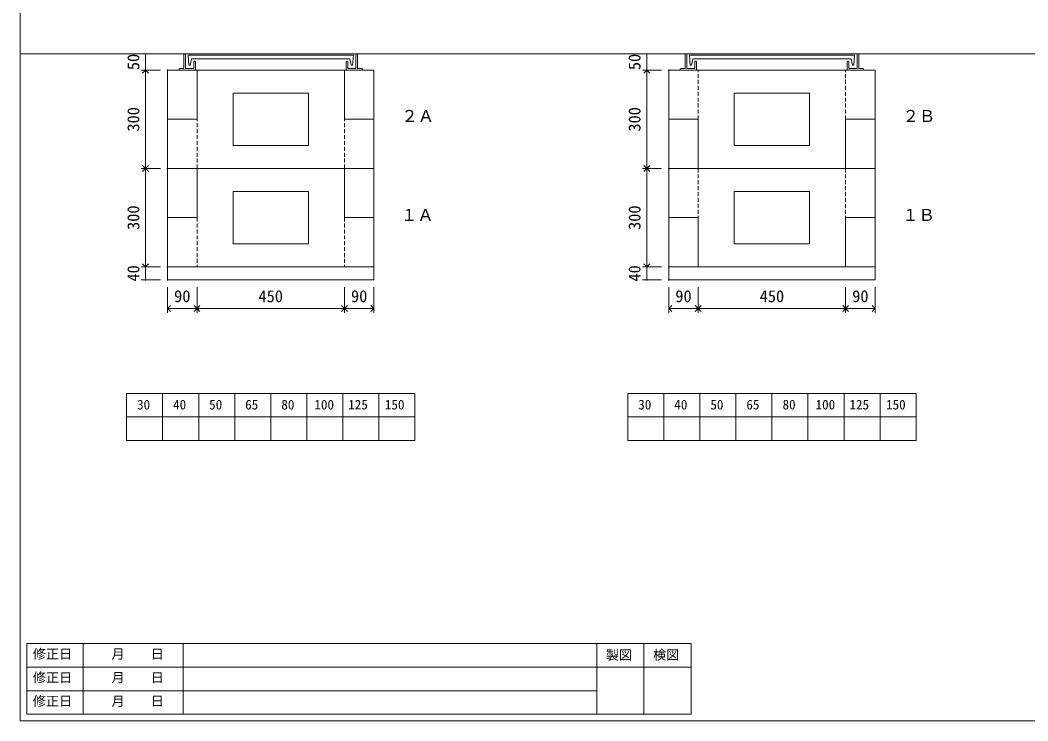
# Model space of a CAD drawing. Units: millimetres, scale not verified. Extents: x -4890 to 18490, y -2275 to 2275.
# Drawn here: x -1230 to 1846, y -2000 to 137 of the extents above; entities that cross this region are included whole.
import ezdxf
from ezdxf.enums import TextEntityAlignment as Align

# ---------------------------------------------------------------- set-up
doc = ezdxf.new("R2010")
doc.units = ezdxf.units.MM
doc.header["$LTSCALE"] = 10
doc.header["$PDMODE"] = 32
doc.header["$PDSIZE"] = 2
for name, pattern in [('DASHED1', [1.8, 1.2, -0.6]), ('USER2', [50.8, 31.75, -6.35, 6.35, -6.35]), ('USER5', [3.185, 0.01, -3.175])]:
    doc.linetypes.add(name, pattern=pattern)
for name, color, linetype, lineweight in [('0-1_Defpoints', 7, 'USER2', 5), ('0-2_waku', 7, 'Continuous', 18), ('0-3_gaikei', 7, 'Continuous', 18), ('0-4_kakure', 7, 'USER5', 18), ('0-5_sunpou', 7, 'Continuous', 5), ('0-8_uchigawa', 6, 'Continuous', 18), ('0-A_futa', 3, 'Continuous', 18), ('0-B_GL', 4, 'Continuous', 18), ('0-D_文字１', 7, 'Continuous', 18)]:
    doc.layers.add(name, color=color, linetype=linetype, lineweight=lineweight)
doc.styles.add('ＭＳ ゴシック', font='')
doc.styles.get('ＭＳ ゴシック').set_extended_font_data('MS Gothic')

# ---------------------------------------------------------------- blocks, each defined once
blk = doc.blocks.new('_Open90')
at = {"layer": '0-5_sunpou'}
blk.add_line((0, 0), (-1, 0), dxfattribs=at)
blk.add_lwpolyline([(-0.5, 0.5), (0, 0), (-0.5, -0.5)], dxfattribs=at)
blk = doc.blocks.new('D80')
at = {"layer": '0-1_Defpoints'}
for p in [(667.32, 2214.36), (600.08, 1914.36), (667.32, 1914.36)]:
    blk.add_point(p, dxfattribs=at)
at = {"layer": '0-5_sunpou'}
for p, q in [((645.32, 2214.36), (587.08, 2214.36)), ((600.08, 2196.36), (600.08, 1932.36)), ((645.32, 1914.36), (587.08, 1914.36))]:
    blk.add_line(p, q, dxfattribs=at)
at = {"layer": '0-5_sunpou', "xscale": 18, "yscale": 18}
for p, rotation in [((600.08, 2214.36), 90), ((600.08, 1914.36), 270)]:
    blk.add_blockref('_Open90', p, dxfattribs=dict(at, rotation=rotation))
at = {"layer": '0-5_sunpou', "style": 'ＭＳ ゴシック'}
blk.add_text('300', height=36.66, rotation=90, dxfattribs=at).set_placement((592.08, 2026.86), align=Align.BOTTOM_LEFT)
blk = doc.blocks.new('D81')
at = {"layer": '0-1_Defpoints'}
for p in [(667.32, 1914.36), (600.08, 1614.36), (667.32, 1614.36)]:
    blk.add_point(p, dxfattribs=at)
at = {"layer": '0-5_sunpou'}
for p, q in [((645.32, 1914.36), (587.08, 1914.36)), ((600.08, 1896.36), (600.08, 1632.36)), ((645.32, 1614.36), (587.08, 1614.36))]:
    blk.add_line(p, q, dxfattribs=at)
at = {"layer": '0-5_sunpou', "xscale": 18, "yscale": 18}
for p, rotation in [((600.08, 1914.36), 90), ((600.08, 1614.36), 270)]:
    blk.add_blockref('_Open90', p, dxfattribs=dict(at, rotation=rotation))
at = {"layer": '0-5_sunpou', "style": 'ＭＳ ゴシック'}
blk.add_text('300', height=36.66, rotation=90, dxfattribs=at).set_placement((592.08, 1726.86), align=Align.BOTTOM_LEFT)
blk = doc.blocks.new('D82')
at = {"layer": '0-1_Defpoints'}
for p in [(2197.32, 1914.36), (2130.08, 1614.36), (2197.32, 1614.36)]:
    blk.add_point(p, dxfattribs=at)
at = {"layer": '0-5_sunpou'}
for p, q in [((2175.32, 1914.36), (2117.08, 1914.36)), ((2130.08, 1896.36), (2130.08, 1632.36)), ((2175.32, 1614.36), (2117.08, 1614.36))]:
    blk.add_line(p, q, dxfattribs=at)
at = {"layer": '0-5_sunpou', "xscale": 18, "yscale": 18}
for p, rotation in [((2130.08, 1914.36), 90), ((2130.08, 1614.36), 270)]:
    blk.add_blockref('_Open90', p, dxfattribs=dict(at, rotation=rotation))
at = {"layer": '0-5_sunpou', "style": 'ＭＳ ゴシック'}
blk.add_text('300', height=36.66, rotation=90, dxfattribs=at).set_placement((2122.08, 1726.86), align=Align.BOTTOM_LEFT)
blk = doc.blocks.new('D83')
at = {"layer": '0-1_Defpoints'}
for p in [(2197.32, 2214.36), (2130.08, 1914.36), (2197.32, 1914.36)]:
    blk.add_point(p, dxfattribs=at)
at = {"layer": '0-5_sunpou'}
for p, q in [((2175.32, 2214.36), (2117.08, 2214.36)), ((2130.08, 2196.36), (2130.08, 1932.36)), ((2175.32, 1914.36), (2117.08, 1914.36))]:
    blk.add_line(p, q, dxfattribs=at)
at = {"layer": '0-5_sunpou', "xscale": 18, "yscale": 18}
for p, rotation in [((2130.08, 2214.36), 90), ((2130.08, 1914.36), 270)]:
    blk.add_blockref('_Open90', p, dxfattribs=dict(at, rotation=rotation))
at = {"layer": '0-5_sunpou', "style": 'ＭＳ ゴシック'}
blk.add_text('300', height=36.66, rotation=90, dxfattribs=at).set_placement((2122.08, 2026.86), align=Align.BOTTOM_LEFT)
blk = doc.blocks.new('D76')
at = {"layer": '0-1_Defpoints'}
for p in [(667.32, 1614.36), (600.08, 1574.36), (667.32, 1574.36)]:
    blk.add_point(p, dxfattribs=at)
at = {"layer": '0-5_sunpou'}
for p, q in [((645.32, 1614.36), (587.08, 1614.36)), ((600.08, 1614.36), (600.08, 1574.36)), ((645.32, 1574.36), (587.08, 1574.36))]:
    blk.add_line(p, q, dxfattribs=at)
at = {"layer": '0-5_sunpou', "style": 'ＭＳ ゴシック'}
blk.add_text('40', height=36.66, rotation=90, dxfattribs=at).set_placement((592.08, 1569.36), align=Align.BOTTOM_LEFT)
blk = doc.blocks.new('D77')
at = {"layer": '0-1_Defpoints'}
for p in [(2197.32, 1614.36), (2130.08, 1574.36), (2197.32, 1574.36)]:
    blk.add_point(p, dxfattribs=at)
at = {"layer": '0-5_sunpou'}
for p, q in [((2175.32, 1614.36), (2117.08, 1614.36)), ((2130.08, 1614.36), (2130.08, 1574.36)), ((2175.32, 1574.36), (2117.08, 1574.36))]:
    blk.add_line(p, q, dxfattribs=at)
at = {"layer": '0-5_sunpou', "style": 'ＭＳ ゴシック'}
blk.add_text('40', height=36.66, rotation=90, dxfattribs=at).set_placement((2122.08, 1569.36), align=Align.BOTTOM_LEFT)

msp = doc.modelspace()

# ---------------------------------------------------------------- linework, layer by layer
at = {"layer": '0-2_waku'}
for p, q in [((-1230.32, 2274.52), (-1230.32, -2000.48)), ((-1230.32, 2274.52), (-1230.32, -2000.48)), ((-1230.32, 2274.52), (-1230.32, -2000.48)), ((-1230.32, 2274.52), (-1230.32, -2000.48)), ((-1230.32, 2274.52), (-1230.32, -2000.48)), ((-905.32, -1001.48), (-905.32, -1145.48)), ((-905.32, -1001.48), (-905.32, -1145.48)), ((-905.32, -1001.48), (-905.32, -1145.48)), ((-905.32, -1001.48), (-905.32, -1145.48)), ((-905.32, -1001.48), (-25.32, -1001.48)), ((-795.32, -1001.48), (-795.32, -1145.48)), ((-685.32, -1001.48), (-685.32, -1145.48)), ((-685.32, -1001.48), (-685.32, -1145.48)), ((-575.32, -1001.48), (-575.32, -1145.48)), ((-465.32, -1001.48), (-465.32, -1145.48)), ((-355.32, -1001.48), (-355.32, -1145.48)), ((-245.32, -1001.48), (-245.32, -1145.48)), ((-135.32, -1001.48), (-135.32, -1145.48)), ((-25.32, -1001.48), (-25.32, -1145.48)), ((624.68, -1001.48), (624.68, -1145.48)), ((624.68, -1001.48), (624.68, -1145.48)), ((624.68, -1001.48), (624.68, -1145.48)), ((624.68, -1001.48), (624.68, -1145.48)), ((624.68, -1001.48), (1504.68, -1001.48)), ((734.68, -1001.48), (734.68, -1145.48)), ((844.68, -1001.48), (844.68, -1145.48)), ((844.68, -1001.48), (844.68, -1145.48)), ((954.68, -1001.48), (954.68, -1145.48)), ((1064.68, -1001.48), (1064.68, -1145.48)), ((1174.68, -1001.48), (1174.68, -1145.48)), ((1284.68, -1001.48), (1284.68, -1145.48)), ((1394.68, -1001.48), (1394.68, -1145.48)), ((1504.68, -1001.48), (1504.68, -1145.48)), ((-905.32, -1073.48), (-25.32, -1073.48)), ((624.68, -1073.48), (1504.68, -1073.48)), ((-905.32, -1145.48), (-25.32, -1145.48)), ((624.68, -1145.48), (1504.68, -1145.48)), ((-1210.32, -1764.48), (-1210.32, -1980.48)), ((-1210.32, -1764.48), (-1210.32, -1980.48)), ((-1210.32, -1764.48), (817.68, -1764.48)), ((-1037.82, -1764.48), (-1037.82, -1980.48)), ((-732.82, -1764.48), (-732.82, -1980.48)), ((-732.82, -1764.48), (-732.82, -1980.48)), ((529.68, -1764.48), (529.68, -1980.48)), ((529.68, -1764.48), (529.68, -1980.48)), ((673.68, -1764.48), (673.68, -1980.48)), ((817.68, -1764.48), (817.68, -1980.48)), ((-1210.32, -1836.48), (817.68, -1836.48)), ((-1210.32, -1908.48), (529.68, -1908.48)), ((-1210.32, -1980.48), (817.68, -1980.48)), ((-1230.32, -2000.48), (4889.68, -2000.48)), ((-1230.32, -2000.48), (4889.68, -2000.48)), ((-1230.32, -2000.48), (4889.68, -2000.48))]:
    msp.add_line(p, q, dxfattribs=at)
at = {"layer": '0-3_gaikei'}
for p, q in [((-780.32, -15.48), (-150.32, -15.48)), ((-780.32, -655.48), (-780.32, -15.48)), ((-780.32, -15.48), (-150.32, -15.48)), ((-780.32, -15.48), (-150.32, -15.48)), ((-780.32, -15.48), (-690.32, -15.48)), ((-780.32, -15.48), (-150.32, -15.48)), ((-780.32, -15.48), (-150.32, -15.48)), ((-780.32, -15.48), (-150.32, -15.48)), ((-700.32, -15.48), (-230.32, -15.48)), ((-700.32, -15.48), (-230.32, -15.48)), ((-690.32, -15.48), (-690.32, -165.48)), ((-240.32, -15.48), (-150.32, -15.48)), ((-240.32, -15.48), (-240.32, -165.48)), ((-150.32, -655.48), (-150.32, -15.48)), ((749.68, -15.48), (1379.68, -15.48)), ((749.68, -15.48), (1379.68, -15.48)), ((749.68, -15.48), (1379.68, -15.48)), ((749.68, -15.48), (1379.68, -15.48)), ((749.68, -15.48), (1379.68, -15.48)), ((749.68, -15.48), (1379.68, -15.48)), ((749.68, -15.48), (1379.68, -15.48)), ((749.68, -15.48), (1379.68, -15.48)), ((749.68, -15.48), (1379.68, -15.48)), ((749.68, -15.48), (1379.68, -15.48)), ((749.68, -655.48), (749.68, -15.48)), ((749.68, -15.48), (839.68, -15.48)), ((829.68, -15.48), (1299.68, -15.48)), ((829.68, -15.48), (1299.68, -15.48)), ((1289.68, -15.48), (1379.68, -15.48)), ((1379.68, -655.48), (1379.68, -15.48)), ((-780.32, -165.48), (-690.32, -165.48)), ((-240.32, -165.48), (-150.32, -165.48)), ((-150.32, -315.48), (-150.32, -155.48)), ((749.68, -165.48), (839.68, -165.48)), ((839.68, -165.48), (839.68, -315.48)), ((1289.68, -165.48), (1289.68, -315.48)), ((1289.68, -165.48), (1379.68, -165.48)), ((1379.68, -315.48), (1379.68, -155.48)), ((-780.32, -315.48), (-150.32, -315.48)), ((-780.32, -315.48), (-150.32, -315.48)), ((-780.32, -315.48), (-150.32, -315.48)), ((-700.32, -315.48), (-230.32, -315.48)), ((-700.32, -315.48), (-230.32, -315.48)), ((-690.32, -315.48), (-690.32, -465.48)), ((-240.32, -315.48), (-240.32, -465.48)), ((749.68, -315.48), (1379.68, -315.48)), ((749.68, -315.48), (1379.68, -315.48)), ((749.68, -315.48), (1379.68, -315.48)), ((829.68, -315.48), (1299.68, -315.48)), ((829.68, -315.48), (1299.68, -315.48)), ((-780.32, -375.48), (-780.32, -655.48)), ((-150.32, -375.48), (-150.32, -655.48)), ((-780.32, -465.48), (-690.32, -465.48)), ((-240.32, -465.48), (-150.32, -465.48)), ((749.68, -465.48), (839.68, -465.48)), ((839.68, -465.48), (839.68, -615.48)), ((1289.68, -465.48), (1289.68, -615.48)), ((1289.68, -465.48), (1379.68, -465.48)), ((-780.32, -615.48), (-150.32, -615.48)), ((-780.32, -615.48), (-150.32, -615.48)), ((749.68, -615.48), (1379.68, -615.48)), ((749.68, -615.48), (1379.68, -615.48)), ((749.68, -615.48), (1379.68, -615.48)), ((749.68, -615.48), (1379.68, -615.48)), ((-780.32, -655.48), (-150.32, -655.48)), ((-780.32, -655.48), (-150.32, -655.48)), ((-780.32, -655.48), (-150.32, -655.48)), ((-780.32, -655.48), (-150.32, -655.48)), ((749.68, -655.48), (1379.68, -655.48)), ((749.68, -655.48), (1379.68, -655.48)), ((749.68, -655.48), (1379.68, -655.48)), ((749.68, -655.48), (1379.68, -655.48))]:
    msp.add_line(p, q, dxfattribs=at)
at = {"layer": '0-4_kakure', "linetype": 'DASHED1', "lineweight": 5}
for p, q in [((839.68, -165.48), (839.68, -15.48)), ((1289.68, -165.48), (1289.68, -15.48)), ((-690.32, -315.48), (-690.32, -165.48)), ((-240.32, -315.48), (-240.32, -165.48)), ((839.68, -315.48), (839.68, -465.48)), ((1289.68, -315.48), (1289.68, -465.48)), ((-690.32, -465.48), (-690.32, -615.48)), ((-240.32, -465.48), (-240.32, -615.48))]:
    msp.add_line(p, q, dxfattribs=at)
at = {"layer": '0-5_sunpou'}
for p, q in [((-802.32, 34.52), (-860.55, 34.52)), ((-847.55, 34.52), (-847.55, -15.48)), ((727.68, 34.52), (669.45, 34.52)), ((682.45, 34.52), (682.45, -15.48)), ((-802.32, -15.48), (-860.55, -15.48)), ((-802.32, -15.48), (-860.55, -15.48)), ((727.68, -15.48), (669.45, -15.48)), ((727.68, -15.48), (669.45, -15.48)), ((-780.32, -677.48), (-780.32, -755.41)), ((-690.32, -677.48), (-690.32, -755.41)), ((-690.32, -677.48), (-690.32, -755.41)), ((-240.32, -677.48), (-240.32, -755.41)), ((-240.32, -677.48), (-240.32, -755.41)), ((-150.32, -677.48), (-150.32, -755.41)), ((749.68, -677.48), (749.68, -755.41)), ((839.68, -677.48), (839.68, -755.41)), ((839.68, -677.48), (839.68, -755.41)), ((1289.68, -677.48), (1289.68, -755.41)), ((1289.68, -677.48), (1289.68, -755.41)), ((1379.68, -677.48), (1379.68, -755.41)), ((-762.32, -742.41), (-708.32, -742.41)), ((-672.32, -742.41), (-258.32, -742.41)), ((-222.32, -742.41), (-168.32, -742.41)), ((767.68, -742.41), (821.68, -742.41)), ((857.68, -742.41), (1271.68, -742.41)), ((1307.68, -742.41), (1361.68, -742.41))]:
    msp.add_line(p, q, dxfattribs=at)
at = {"layer": '0-8_uchigawa'}
for p, q in [((-580.32, -85.48), (-350.32, -85.48)), ((-580.32, -245.48), (-580.32, -85.48)), ((-350.32, -245.48), (-350.32, -85.48)), ((949.68, -85.48), (1179.68, -85.48)), ((949.68, -245.48), (949.68, -85.48)), ((1179.68, -245.48), (1179.68, -85.48)), ((-580.32, -245.48), (-350.32, -245.48)), ((949.68, -245.48), (1179.68, -245.48)), ((-580.32, -545.48), (-580.32, -385.48)), ((-580.32, -385.48), (-350.32, -385.48)), ((-350.32, -545.48), (-350.32, -385.48)), ((949.68, -385.48), (1179.68, -385.48)), ((949.68, -545.48), (949.68, -385.48)), ((1179.68, -545.48), (1179.68, -385.48)), ((-580.32, -545.48), (-350.32, -545.48)), ((949.68, -545.48), (1179.68, -545.48))]:
    msp.add_line(p, q, dxfattribs=at)
at = {"layer": '0-A_futa'}
for p, q in [((-730.32, 32.52), (-730.32, -10.48)), ((-728.32, 34.52), (-725.32, 34.52)), ((-725.32, 34.52), (-725.32, -10.48)), ((-205.32, 34.52), (-205.32, -10.48)), ((-205.32, 34.52), (-202.32, 34.52)), ((-200.32, 32.52), (-200.32, -10.48)), ((799.68, 32.52), (799.68, -10.48)), ((801.68, 34.52), (804.68, 34.52)), ((804.68, 34.52), (804.68, -10.48)), ((1324.68, 34.52), (1324.68, -10.48)), ((1324.68, 34.52), (1327.68, 34.52)), ((1329.68, 32.52), (1329.68, -10.48)), ((-717.5, 30.02), (-213.17, 30.02)), ((-717.5, 30.02), (-715.01, 0.02)), ((-715.01, 0.02), (-711.3, 0.02)), ((-706.98, 19.02), (-711.3, 0.02)), ((-706.98, 19.02), (-223.65, 19.02)), ((-700.32, 9.52), (-700.32, -10.48)), ((-698.32, 11.52), (-697.32, 11.52)), ((-695.32, 9.52), (-695.32, -15.48)), ((-235.32, 9.52), (-235.32, -15.48)), ((-232.32, 11.52), (-233.32, 11.52)), ((-230.32, 9.52), (-230.32, -10.48)), ((-223.65, 19.02), (-219.33, 0.02)), ((-215.42, 0.02), (-219.33, 0.02)), ((-213.17, 30.02), (-215.42, 0.02)), ((812.5, 30.02), (1316.83, 30.02)), ((812.5, 30.02), (814.99, 0.02)), ((814.99, 0.02), (818.7, 0.02)), ((823.02, 19.02), (818.7, 0.02)), ((823.02, 19.02), (1306.35, 19.02)), ((829.68, 9.52), (829.68, -10.48)), ((831.68, 11.52), (832.68, 11.52)), ((834.68, 9.52), (834.68, -15.48)), ((1294.68, 9.52), (1294.68, -15.48)), ((1297.68, 11.52), (1296.68, 11.52)), ((1299.68, 9.52), (1299.68, -10.48)), ((1306.35, 19.02), (1310.67, 0.02)), ((1314.58, 0.02), (1310.67, 0.02)), ((1316.83, 30.02), (1314.58, 0.02)), ((-745.32, -12.48), (-745.32, -13.48)), ((-743.32, -10.48), (-730.32, -10.48)), ((-695.32, -15.48), (-743.32, -15.48)), ((-725.32, -10.48), (-700.32, -10.48)), ((-235.32, -15.48), (-187.32, -15.48)), ((-205.32, -10.48), (-230.32, -10.48)), ((-187.32, -10.48), (-200.32, -10.48)), ((-185.32, -12.48), (-185.32, -13.48)), ((784.68, -12.48), (784.68, -13.48)), ((786.68, -10.48), (799.68, -10.48)), ((834.68, -15.48), (786.68, -15.48)), ((804.68, -10.48), (829.68, -10.48)), ((1294.68, -15.48), (1342.68, -15.48)), ((1324.68, -10.48), (1299.68, -10.48)), ((1342.68, -10.48), (1329.68, -10.48)), ((1344.68, -12.48), (1344.68, -13.48))]:
    msp.add_line(p, q, dxfattribs=at)
for centre, start, end in [((-728.32, 32.52), 90, 180), ((-202.32, 32.52), 0, 90), ((801.68, 32.52), 90, 180), ((1327.68, 32.52), 0, 90), ((-698.32, 9.52), 90, 180), ((-697.32, 9.52), 0, 90), ((-233.32, 9.52), 90, 180), ((-232.32, 9.52), 0, 90), ((831.68, 9.52), 90, 180), ((832.68, 9.52), 0, 90), ((1296.68, 9.52), 90, 180), ((1297.68, 9.52), 0, 90), ((-743.32, -12.48), 90, 180), ((-743.32, -13.48), 180, 270), ((-187.32, -12.48), 0, 90), ((-187.32, -13.48), 270, 0), ((786.68, -12.48), 90, 180), ((786.68, -13.48), 180, 270), ((1342.68, -12.48), 0, 90), ((1342.68, -13.48), 270, 0)]:
    msp.add_arc(centre, 2, start, end, dxfattribs=at)
at = {"layer": '0-B_GL'}
msp.add_line((-1230.32, 34.52), (4889.68, 34.52), dxfattribs=at)
msp.add_line((-1230.32, 34.52), (4889.68, 34.52), dxfattribs=at)

# ---------------------------------------------------------------- block references
at = {"layer": '0-5_sunpou'}
for name in ['D80', 'D83', 'D81', 'D82', 'D76', 'D77']:
    msp.add_blockref(name, (-1447.63, -2229.84), dxfattribs=at)
at = {"layer": '0-5_sunpou', "xscale": 18, "yscale": 18, "rotation": 180}
for p in [(-780.32, -742.41), (-690.32, -742.41), (-240.32, -742.41), (749.68, -742.41), (839.68, -742.41), (1289.68, -742.41)]:
    msp.add_blockref('_Open90', p, dxfattribs=at)
at = {"layer": '0-5_sunpou', "xscale": 18, "yscale": 18}
for p in [(-690.32, -742.41), (-240.32, -742.41), (-150.32, -742.41), (839.68, -742.41), (1289.68, -742.41), (1379.68, -742.41)]:
    msp.add_blockref('_Open90', p, dxfattribs=at)

# ---------------------------------------------------------------- texts
at = {"layer": '0-5_sunpou', "style": 'ＭＳ ゴシック'}
for p in [(-855.55, -15.48), (674.45, -15.48)]:
    msp.add_text('50', height=36.66, rotation=90, dxfattribs=at).set_placement(p, align=Align.BOTTOM_LEFT)
for s, p in [('90', (-760.32, -734.41)), ('450', (-502.82, -734.41)), ('90', (-220.32, -734.41)), ('90', (769.68, -734.41)), ('450', (1027.18, -734.41)), ('90', (1309.68, -734.41))]:
    msp.add_text(s, height=36.66, dxfattribs=at).set_placement(p, align=Align.BOTTOM_LEFT)
at = {"layer": '0-D_文字１', "style": 'ＭＳ ゴシック'}
for s, height, p in [('２Ａ', 36.66, (-66.49, -184.56)), ('２Ｂ', 36.66, (1463.51, -184.56)), ('１Ａ', 36.66, (-67.81, -486.43)), ('１Ｂ', 36.66, (1462.19, -486.43)), ('30', 29.33, (-873.38, -1059.3)), ('40', 29.33, (-763.38, -1059.3)), ('50', 29.33, (-653.38, -1059.3)), ('65', 29.33, (-543.38, -1059.3)), ('80', 29.33, (-432.97, -1059.3)), ('100', 29.33, (-332.1, -1059.3)), ('125', 29.33, (-228.71, -1059.3)), ('150', 29.33, (-116.95, -1059.3)), ('30', 29.33, (656.62, -1059.3)), ('40', 29.33, (766.62, -1059.3)), ('50', 29.33, (876.62, -1059.3)), ('65', 29.33, (986.62, -1059.3)), ('80', 29.33, (1097.03, -1059.3)), ('100', 29.33, (1197.9, -1059.3)), ('125', 29.33, (1301.29, -1059.3)), ('150', 29.33, (1413.05, -1059.3)), ('修正日', 29.33, (-1191.67, -1819.78)), ('\u3000\u3000月\u3000\u3000日', 29.33, (-1031.52, -1819.78)), ('製図', 29.33, (557.75, -1822.73)), ('検図', 29.33, (701.75, -1822.73)), ('修正日', 29.33, (-1191.67, -1891.78)), ('\u3000\u3000月\u3000\u3000日', 29.33, (-1031.52, -1891.78)), ('修正日', 29.33, (-1191.67, -1963.78)), ('\u3000\u3000月\u3000\u3000日', 29.33, (-1031.52, -1963.78))]:
    msp.add_text(s, height=height, dxfattribs=at).set_placement(p, align=Align.BOTTOM_LEFT)

doc.saveas('drawing.dxf')
